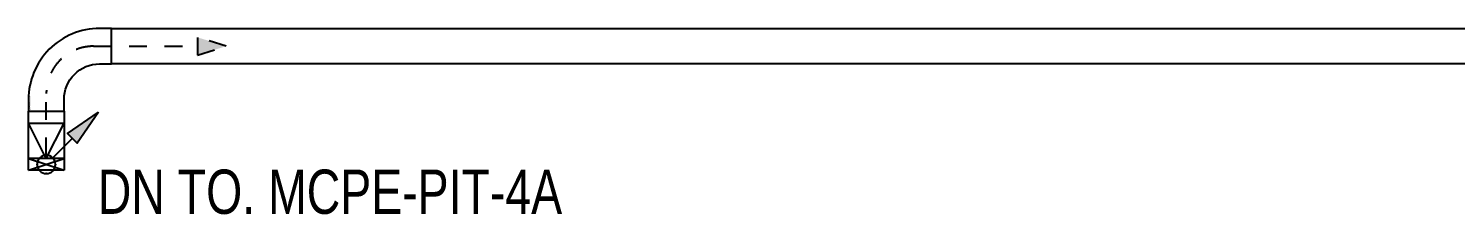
# Model space of a CAD drawing. Header units: millimetres. Extents: x -149088 to 500787, y -530175 to 1035835.
# Drawn here: x 271500 to 283562, y -324124 to -322550 of the extents above; entities that cross this region are included whole.
import ezdxf
from ezdxf.enums import TextEntityAlignment as Align
from ezdxf.xclip import XClip

# ---------------------------------------------------------------- set-up
doc = ezdxf.new("R2010")
doc.units = ezdxf.units.MM
doc.header["$LTSCALE"] = 150
doc.header["$XCLIPFRAME"] = 0
doc.linetypes.add('D1', pattern=[3, 1, -1, 1])
for name, color, linetype in [('-----00 LV_CABLE', 2, 'Continuous'), ('-----26 Electrical Cable Tray', 200, 'Continuous'), ('-----30 Text', 2, 'Continuous')]:
    doc.layers.add(name, color=color, linetype=linetype)
doc.styles.add('ELEC', font='')
doc.styles.get('ELEC').set_extended_font_data('Dotum')

# ---------------------------------------------------------------- blocks, each defined once
blk = doc.blocks.new('22')
at = {"linetype": 'D1'}
h = blk.add_hatch(color=0, dxfattribs=at)
h.dxf.hatch_style = 1
h.paths.add_polyline_path([(0, 0), (-241, 75), (-241, -75)])
at = {"color": 0, "linetype": 'D1'}
blk.add_lwpolyline([(-241, -75), (0, 0), (-241, 75)], close=True, dxfattribs=at)
blk = doc.blocks.new('O01')
blk.add_hatch(color=256).paths.add_polyline_path([(-149, -218), (-218, -149), (-368, -368)])
blk.add_line((-46, -46), (-184, -184))
blk.add_lwpolyline([(-368, -368), (-149, -218), (-218, -149), (-368, -368)])
blk.add_circle((0, 0), 65)
for p in [(-65, 0), (-65, 0), (0, 65), (0, 65), (65, 0), (65, 0), (0, -65), (0, -65)]:
    blk.add_point(p)
blk = doc.blocks.new('*U27')
at = {"color": 0}
blk.add_lwpolyline([(0, 0), (-100, 0, -0.414214), (-400, 300), (-400, 400), (-700, 400), (-700, 300, 0.414214), (-100, -300), (0, -300)], format="xyb", close=True, dxfattribs=at)
at = {"color": 0, "style": 'ELEC'}
blk.add_text('W:300(ELBOW 90)', height=10, dxfattribs=at).set_placement((-5, -290), align=Align.MIDDLE_RIGHT)
blk = doc.blocks.new('TRAY(VERT)')
at = {"color": 0}
for p, q in [((0, 400), (0, 500)), ((0, 500), (300, 500)), ((300, 500), (300, 400)), ((0, 0), (0, 400)), ((300, 400), (300, 0)), ((300, 0), (0, 0))]:
    blk.add_line(p, q, dxfattribs=at)
at = {"color": 8}
for p, q in [((150, 100), (0, 400)), ((0, 400), (300, 400)), ((150, 100), (300, 400)), ((0, 100), (300, 0)), ((0, 0), (300, 100)), ((300, 100), (0, 100))]:
    blk.add_line(p, q, dxfattribs=at)
blk = doc.blocks.new('SSH-20260429.172412')
at = {"layer": '-----00 LV_CABLE', "linetype": 'D1', "elevation": 0}
blk.add_lwpolyline([(78980, 63658), (78980, 64180, -0.414214), (79380, 64580), (80259, 64580)], format="xyb", dxfattribs=at)
at = {"layer": '-----26 Electrical Cable Tray'}
blk.add_lwpolyline([(99279, 64430), (79530, 64430), (79530, 64730), (99279, 64730)], close=True, dxfattribs=at)
at = {"layer": '-----00 LV_CABLE', "linetype": 'D1'}
blk.add_blockref('22', (80500, 64580), dxfattribs=at)
at = {"layer": '-----00 LV_CABLE', "linetype": 'D1', "xscale": -1.2, "yscale": 1.2, "zscale": 1.2, "rotation": 90}
blk.add_blockref('O01', (78980, 63580), dxfattribs=at)
at = {"layer": '-----26 Electrical Cable Tray', "rotation": 270}
blk.add_blockref('*U27', (79130, 64030), dxfattribs=at)
at = {"layer": '-----26 Electrical Cable Tray'}
blk.add_blockref('TRAY(VERT)', (78830, 63530), dxfattribs=at)
at = {"layer": '-----30 Text', "style": 'ELEC', "width": 0.8}
blk.add_text('DN TO. MCPE-PIT-4A', height=375, dxfattribs=at).set_placement((81378, 63349), align=Align.MIDDLE)

msp = doc.modelspace()

# ---------------------------------------------------------------- block references
ref = msp.add_blockref('SSH-20260429.172412', (192670, -387280))
XClip(ref).set_block_clipping_path([(64279.7542057556, 38429.9941674445), (169279.7542057556, 112429.9941674445)])

doc.saveas('drawing.dxf')
